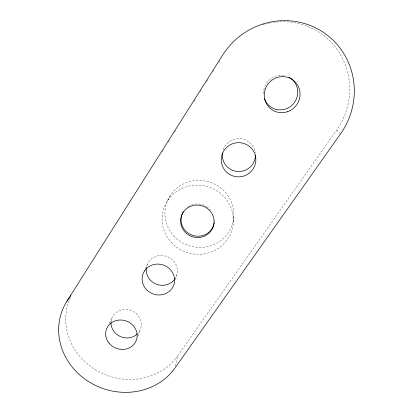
<?xml version="1.0" encoding="UTF-8"?>
<svg xmlns="http://www.w3.org/2000/svg" width="413" height="413" viewBox="0 0 413 413"><rect width="100%" height="100%" fill="white"/><g stroke="black" fill="none" stroke-linecap="round" stroke-linejoin="round"><path stroke-width="0.31" stroke-dasharray="2.06 1.55" d="M233.391 222.452L233.825 216.536M175.432 366.109L177.724 355.763L336.678 130.018A69.833 67.923 -54.5 0 0 340.291 54.392A69.833 67.923 -54.5 0 0 273.2 22.431M175.52 279.276L176.929 274.63M223.221 149.831L223.732 148.412A16.603 16.422 -11 0 1 248.074 141.375L250.128 142.97A16.603 16.422 -11 0 1 255.322 152.872M137.751 336.419L140.183 329.92M145.361 268.62L148.489 262.136A15.715 14.801 19.5 0 1 170.048 258.068A15.715 14.801 19.5 0 1 175.004 278.837M109.269 323.369L112.073 317.7M167.518 200.899L170.161 195.7M161.973 152.144L163.352 149.971M168.174 142.351L169.552 140.177M174.374 132.563L175.752 130.384M194.007 101.557L195.385 99.378M200.207 91.763L201.585 89.585M206.407 81.97L207.78 79.797M212.602 72.177L213.98 70.003M218.802 62.389L220.181 60.21M206.701 206.686L208.792 208.266M336.678 130.018L340.198 133.296M111.02 321.98A15.327 14.063 20.9 0 1 131.871 310.881A15.327 14.063 20.9 0 1 137.71 333.57M177.724 355.763A61.336 56.271 20.9 0 1 98.377 371.401A61.336 56.271 20.9 0 1 70.473 297.551M262.4 24.883A69.833 67.923 -54.5 0 1 266.555 23.727M267.753 23.443A69.833 67.923 -54.5 0 1 268.956 23.18M269.56 23.056A69.833 67.923 -54.5 0 1 271.377 22.72M146.228 268.672A15.715 14.801 19.5 0 1 147.369 264.181M263.509 93.612A17.449 16.974 -54.3 0 1 285.491 75.884M187.585 207.083A16.685 16.102 15.6 0 1 191.095 205.153M191.575 204.967A16.685 16.102 15.6 0 1 206.257 206.407M209.551 208.983A16.685 16.102 15.6 0 1 210.604 210.14M173.589 235.72A34.563 33.432 15.6 0 0 232.111 225.106A34.563 33.432 15.6 0 0 192.525 180.982A34.563 33.432 15.6 0 0 173.589 235.72M171.085 242.183A35.755 34.506 15.6 0 0 231.616 231.295A35.755 34.506 15.6 0 0 190.661 185.705A35.755 34.506 15.6 0 0 171.085 242.183"/><path stroke-width="0.62" d="M66.927 301.196L222.612 55.166A72.905 70.902 -53.5 0 1 323.24 32.26A72.905 70.902 -53.5 0 1 340.642 133.704L175.029 367.937A63.762 58.207 20.8 0 1 89.229 381.999A63.762 58.207 20.8 0 1 66.927 301.196L69.461 297.587M70.184 296.56L70.912 295.527M175.004 278.837L173.543 280.654A15.715 14.801 19.5 0 1 155.722 283.922A15.715 14.801 19.5 0 1 146.228 268.672M288.981 77.272A17.449 16.974 -54.3 0 1 291.738 105.46A17.449 16.974 -54.3 0 1 264.521 98.877M214.156 222.715A16.685 16.102 15.6 0 1 191.018 234.76L188.731 233.531A16.685 16.102 15.6 0 1 181.116 218.301L181.56 215.813A16.685 16.102 15.6 0 1 183.284 211.745M255.466 154.937A16.603 16.422 -11 0 1 252.642 164.193L251.027 166.217A16.603 16.422 -11 0 1 222.37 153.373M137.317 333.967A15.327 14.063 20.9 0 1 120.451 336.585A15.327 14.063 20.9 0 1 110.994 322.532M214.084 220.764L214.017 223.314A16.799 16.205 15.6 0 1 190.636 236.066L188.333 234.832A16.799 16.205 15.6 0 1 180.662 219.499L181.111 216.995A16.799 16.205 15.6 0 1 206.423 207.811L208.529 209.401A16.799 16.205 15.6 0 1 214.084 220.764M222.762 152.815L221.848 155.35A17.31 17.103 -8.1 0 0 251.228 171.369L252.911 169.263A17.31 17.103 -8.1 0 0 250.293 147.162L248.146 145.5A17.31 17.103 -8.1 0 0 222.762 152.815M144.504 270.943L143.347 273.06A16.355 15.343 19.4 0 0 149.795 292.337A16.355 15.343 19.4 0 0 170.59 290.169L172.113 288.284A16.355 15.343 19.4 0 0 166.924 266.741A16.355 15.343 19.4 0 0 144.504 270.943M108.918 342.996A15.937 14.543 20.8 0 0 135.985 341.148A15.937 14.543 20.8 0 0 119.311 320.039A15.937 14.543 20.8 0 0 108.918 342.996M287.19 111.815A18.213 17.718 -53.3 0 0 294.51 81.268A18.213 17.718 -53.3 0 0 264.764 90.845A18.213 17.718 -53.3 0 0 287.19 111.815"/></g></svg>
